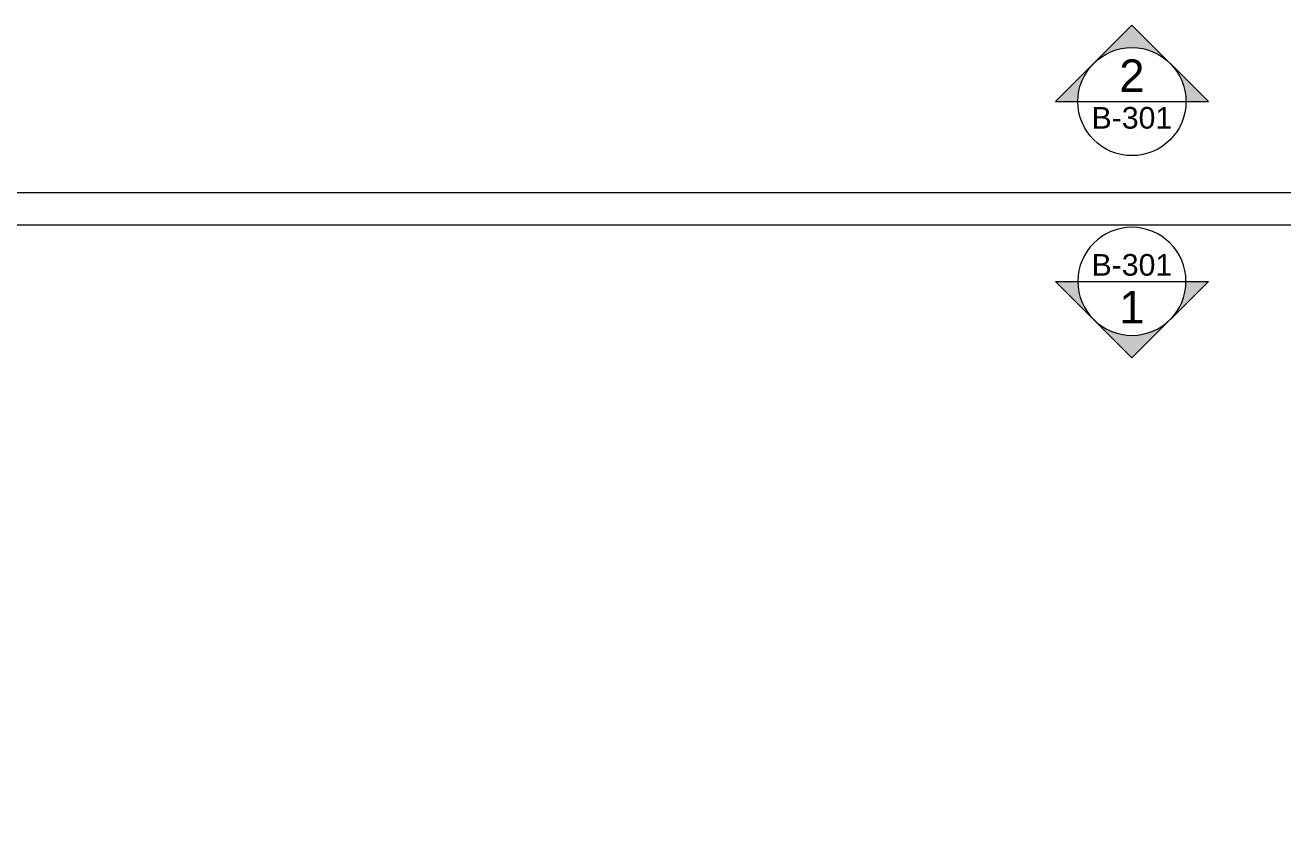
# Model space of a CAD drawing. Extents: x -1439 to 34962, y -872 to 8330.
# Drawn here: x 16872 to 17454, y 3916 to 4282 of the extents above; entities that cross this region are included whole.
import ezdxf
from ezdxf.enums import TextEntityAlignment as Align

# ---------------------------------------------------------------- set-up
doc = ezdxf.new("R2010")
doc.units = 0
doc.layers.get('0').update_dxf_attribs({"color": 9, "lineweight": 9})
doc.layers.add('21', color=9, linetype='Continuous', lineweight=9)
doc.layers.add('40A', color=9, linetype='Continuous', lineweight=9)
doc.styles.add('Arial', font='arial.ttf', dxfattribs={"height": 2.5})

# ---------------------------------------------------------------- blocks, each defined once
blk = doc.blocks.new('0_exteriorelevation1')
h = blk.add_hatch(color=256)
h.paths.add_polyline_path([(7.07, 0), (0, 7.07), (-7.07, 0)])
h.paths.add_polyline_path([(5, 0, 1), (-5, 0)], flags=16)
blk.add_lwpolyline([(7.07, 0), (0, 7.07), (-7.07, 0), (7.07, 0)])
blk.add_lwpolyline([(7.07, 0), (0, 7.07), (-7.07, 0), (7.07, 0)])
blk.add_circle((0, 0), 5)
at = {"style": 'Arial'}
blk.add_attdef('KESITADI', text='', height=3, dxfattribs=at).set_placement((0, 0), align=Align.BOTTOM_CENTER)
blk.add_attdef('PAFTAADI', text='', height=2, dxfattribs=at).set_placement((0, -0.5), align=Align.TOP_CENTER)

msp = doc.modelspace()

# ---------------------------------------------------------------- linework, layer by layer
at = {"layer": '40A'}
for points in [[(20985, 0), (13990, 0), (13990, 4205), (20985, 4205)], [(14070, 4190), (20445.06, 4190), (20445.06, 15), (14070, 15)]]:
    msp.add_lwpolyline(points, close=True, dxfattribs=at)

# ---------------------------------------------------------------- block references
at = {"layer": '21', "xscale": 5, "yscale": 5, "zscale": 5}
msp.add_blockref('0_exteriorelevation1', (17383.76, 4247.05), dxfattribs=at).add_auto_attribs({'KESITADI': '2', 'PAFTAADI': 'B-301'})
at = {"layer": '21'}
ref = msp.add_blockref('0_exteriorelevation1', (17383.76, 4163.89), dxfattribs=dict(at, xscale=-5, yscale=5, zscale=5, rotation=180))
ref.add_attrib('KESITADI', '1', dxfattribs={"layer": '0', "height": 15, "style": 'Arial'}).set_placement((17383.76, 4139.95), align=Align.BOTTOM_CENTER)
ref.add_attrib('PAFTAADI', 'B-301', dxfattribs={"layer": '0', "height": 10, "style": 'Arial'}).set_placement((17383.76, 4176.53), align=Align.TOP_CENTER)

doc.saveas('drawing.dxf')
